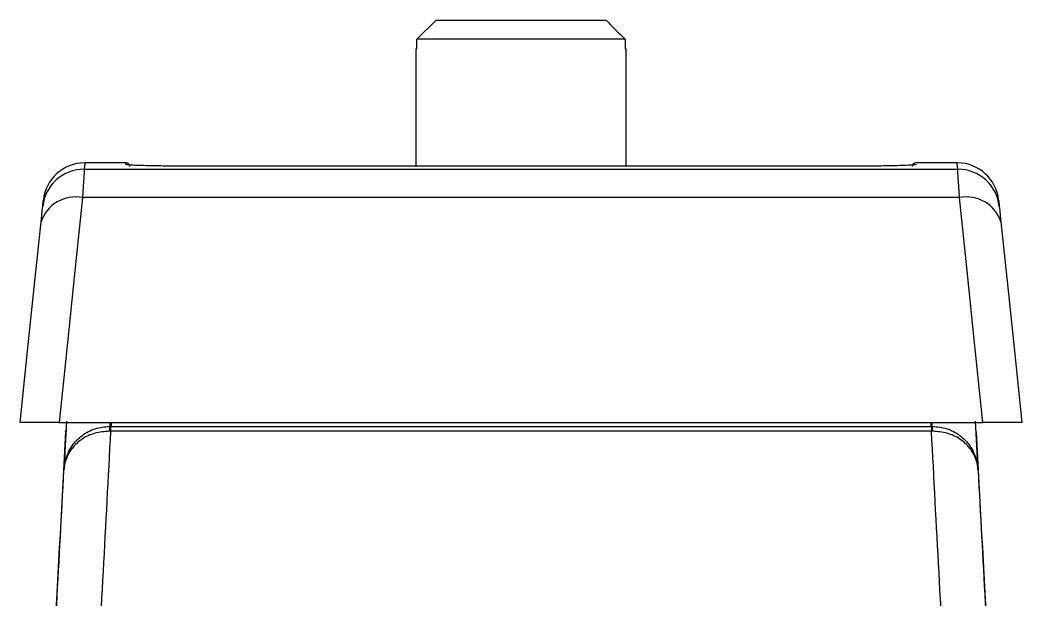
# Model space of a CAD drawing. Extents: x 9.3 to 87.2, y 0.6 to 68.8.
# Drawn here: x 36.796 to 39.418, y 63.461 to 64.978 of the extents above; entities that cross this region are included whole.
import ezdxf

# ---------------------------------------------------------------- set-up
doc = ezdxf.new("R2010")
doc.units = 0
doc.header["$MEASUREMENT"] = 0
doc.layers.add('OBJECT', color=7, linetype='CONTINUOUS')

msp = doc.modelspace()

# ---------------------------------------------------------------- linework, layer by layer
at = {"layer": 'OBJECT'}
for p, q in [((37.8341, 64.9282), (37.8847, 64.9782)), ((37.8847, 64.9782), (38.3284, 64.9782)), ((37.8341, 64.9032), (37.8341, 64.9282)), ((38.379, 64.9282), (37.8341, 64.9282)), ((38.379, 64.9282), (38.379, 64.9032)), ((37.8315, 64.9032), (37.8315, 64.5963)), ((37.8315, 64.9032), (37.8341, 64.9032)), ((38.379, 64.9032), (38.3815, 64.9032)), ((38.3815, 64.5963), (38.3815, 64.9032)), ((36.9634, 64.5881), (39.2497, 64.5881)), ((37.0725, 64.6047), (36.9651, 64.6047)), ((39.0175, 64.5963), (37.1955, 64.5963)), ((39.0175, 64.5963), (37.1955, 64.5963)), ((37.1955, 64.5963), (37.1955, 64.5963)), ((39.0175, 64.5963), (39.0175, 64.5963)), ((39.248, 64.6047), (39.1405, 64.6047)), ((39.254, 64.5136), (36.9591, 64.5136)), ((36.7955, 63.9253), (36.7956, 63.9252)), ((36.8979, 63.9252), (39.3152, 63.9252)), ((36.9121, 63.8151), (36.9177, 63.929)), ((37.034, 63.9252), (37.034, 63.9152)), ((39.179, 63.9252), (39.179, 63.9152)), ((39.2954, 63.929), (39.301, 63.8151)), ((39.4175, 63.9252), (39.4175, 63.9253)), ((37.0323, 63.9025), (37.0292, 63.9025)), ((37.03, 63.9152), (37.0323, 63.9152)), ((37.0323, 63.9152), (37.0323, 63.9025)), ((37.0323, 63.9152), (39.1808, 63.9152)), ((39.1808, 63.9025), (37.0323, 63.9025)), ((39.1808, 63.9152), (39.1831, 63.9152)), ((39.1808, 63.9152), (39.1808, 63.9025)), ((39.1839, 63.9025), (39.1808, 63.9025))]:
    msp.add_line(p, q, dxfattribs=at)
at = {"layer": 'OBJECT', "flags": 128}
for points in [[(36.9634, 64.5881), (36.963, 64.5813), (36.9621, 64.5662), (36.9608, 64.5434), (36.9591, 64.5136)], [(36.9651, 64.6047), (36.9649, 64.6029), (36.9634, 64.5881)], [(37.0726, 64.6005), (37.0725, 64.6043), (37.0725, 64.6047)], [(39.2497, 64.5881), (39.2482, 64.6029), (39.248, 64.6047)], [(39.254, 64.5136), (39.2523, 64.5434), (39.251, 64.5662), (39.2501, 64.5813), (39.2497, 64.5881)], [(36.855, 64.4907), (36.8565, 64.5053), (36.8567, 64.5071)], [(36.9591, 64.5136), (36.9392, 64.3219), (36.9188, 64.1258), (36.8979, 63.9252)], [(39.3152, 63.9252), (39.2943, 64.1258), (39.2739, 64.3219), (39.254, 64.5136)], [(39.3564, 64.5071), (39.3566, 64.5053), (39.3581, 64.4907)], [(36.8507, 64.45), (36.8524, 64.4663), (36.8537, 64.4787), (36.8546, 64.487), (36.855, 64.4907)], [(39.3581, 64.4907), (39.3585, 64.487), (39.3594, 64.4787), (39.3607, 64.4663), (39.3624, 64.45)], [(36.7955, 63.9253), (36.8143, 64.1038), (36.8327, 64.2787), (36.8507, 64.45)], [(39.3624, 64.45), (39.3804, 64.2787), (39.3988, 64.1038), (39.4175, 63.9253)], [(36.9148, 63.901), (36.9152, 63.9038), (36.9161, 63.9064)]]:
    msp.add_lwpolyline(points, dxfattribs=at)
at = {"layer": 'OBJECT'}
for centre, radius, start, end in [((36.9633, 64.4792), 0.1089, 89.9362, 173.959), ((36.9651, 64.4957), 0.109, 90.3967, 174), ((37.0725, 64.5947), 0.01, 1, 90), ((37.0726, 64.5906), 0.00994, 66.6877, 90.0772), ((39.1405, 64.5947), 0.01, 94.03, 179), ((39.248, 64.4957), 0.109, 6, 89.4533), ((39.2498, 64.4792), 0.1089, 6.0409, 90.0639), ((36.9403, 64.4215), 0.094, 78.4595, 162.3309), ((39.2728, 64.4215), 0.094, 17.6694, 101.5402), ((36.9707, 63.924), 0.0608, 351.7495, 1.2008), ((39.2424, 63.924), 0.0608, 178.8017, 188.248), ((37.1012, 63.9046), 0.072, 171.4734, 181.6265), ((39.1118, 63.9046), 0.0721, 358.3794, 8.5207)]:
    msp.add_arc(centre, radius, start, end, dxfattribs=at)
for points, knots in [([(38.3284, 64.9782), (38.3286, 64.978), (38.3455, 64.9614), (38.3624, 64.9447), (38.379, 64.9282)], [0, 0, 0, 0, 0.013757, 1, 1, 1, 1]), ([(37.0795, 64.5994), (37.0781, 64.5995), (37.0729, 64.5999), (37.0727, 64.6003), (37.0726, 64.6005)], [0, 0, 0, 0, 0.269298, 1, 1, 1, 1]), ([(37.0795, 64.5994), (37.0779, 64.5996), (37.076, 64.5998), (37.0761, 64.5998), (37.0761, 64.5998)], [0, 0, 0, 0, 0.783688, 1, 1, 1, 1]), ([(37.1955, 64.5963), (37.1817, 64.5963), (37.1541, 64.5964), (37.1176, 64.5973), (37.0908, 64.5983), (37.0829, 64.5991), (37.0795, 64.5994)], [0, 0, 0, 0, 0.266025, 0.532042, 0.798282, 1, 1, 1, 1]), ([(39.1405, 64.6005), (39.1391, 64.6001), (39.1364, 64.5993), (39.1151, 64.598), (39.0838, 64.5969), (39.0493, 64.5963), (39.0265, 64.5963), (39.0175, 64.5963)], [0, 0, 0, 0, 0.2151315, 0.430265, 0.6453086, 0.8600658, 1, 1, 1, 1]), ([(36.8979, 63.9252), (36.888, 63.9252), (36.8682, 63.9252), (36.8417, 63.9252), (36.8176, 63.9252), (36.7998, 63.9252), (36.797, 63.9252), (36.7956, 63.9252)], [0, 0, 0, 0, 0.164475, 0.328632, 0.500073, 0.752161, 1, 1, 1, 1]), ([(39.4175, 63.9252), (39.4157, 63.9252), (39.4125, 63.9252), (39.392, 63.9252), (39.3648, 63.9252), (39.3377, 63.9252), (39.3207, 63.9252), (39.3152, 63.9252)], [0, 0, 0, 0, 0.284536, 0.52387, 0.715594, 0.908516, 1, 1, 1, 1]), ([(36.9148, 63.901), (36.9052, 63.7223), (36.8876, 63.3941), (36.8651, 63.0472), (36.8548, 62.8892)], [0, 0, 0, 0, 0.544412, 1, 1, 1, 1]), ([(36.9105, 63.8009), (36.9105, 63.801), (36.9105, 63.8015), (36.9106, 63.8029), (36.9108, 63.8059), (36.9115, 63.8134), (36.9154, 63.8343), (36.9289, 63.864), (36.9571, 63.8929), (36.9914, 63.9116), (37.0171, 63.914), (37.03, 63.9152)], [0, 0, 0, 0, 0.002469, 0.009116, 0.022376, 0.055032, 0.137014, 0.383664, 0.593426, 0.796591, 1, 1, 1, 1]), ([(37.0292, 63.9025), (37.0164, 63.9015), (36.9907, 63.8995), (36.9565, 63.8829), (36.9285, 63.8572), (36.9152, 63.8307), (36.9114, 63.8121), (36.9107, 63.8054), (36.9105, 63.8027), (36.9105, 63.8015), (36.9105, 63.801), (36.9105, 63.8009)], [0, 0, 0, 0, 0.203348, 0.406451, 0.616193, 0.862589, 0.944751, 0.977526, 0.990842, 0.997532, 1, 1, 1, 1]), ([(36.9157, 63.9009), (36.9157, 63.9009), (36.9154, 63.9009), (36.9151, 63.9009), (36.9148, 63.901)], [0, 0, 0, 0, 0.198944, 1, 1, 1, 1]), ([(36.9162, 63.9066), (36.9162, 63.9063), (36.9159, 63.9012), (36.9158, 63.9011), (36.9157, 63.9009)], [0, 0, 0, 0, 0.072199, 1, 1, 1, 1]), ([(36.9162, 63.9066), (36.9162, 63.9065), (36.9161, 63.9053), (36.9161, 63.905), (36.9161, 63.9048)], [0, 0, 0, 0, 0.0792978, 1, 1, 1, 1]), ([(37.0323, 63.9025), (37.026, 63.7811), (37.0133, 63.5384), (36.9913, 63.1599), (36.9668, 62.7719), (36.9484, 62.505), (36.9391, 62.3716)], [0, 0, 0, 0, 0.2490046, 0.498009, 0.7490044, 1, 1, 1, 1]), ([(39.2739, 62.3716), (39.2648, 62.504), (39.2465, 62.7688), (39.2221, 63.1558), (39.1999, 63.5355), (39.1872, 63.7802), (39.1808, 63.9025)], [0, 0, 0, 0, 0.249005, 0.49801, 0.749005, 1, 1, 1, 1]), ([(39.1831, 63.9152), (39.196, 63.914), (39.2217, 63.9116), (39.256, 63.8929), (39.2842, 63.864), (39.2977, 63.8343), (39.3016, 63.8134), (39.3023, 63.8059), (39.3025, 63.8029), (39.3026, 63.8015), (39.3026, 63.801), (39.3026, 63.8009)], [0, 0, 0, 0, 0.203409, 0.406574, 0.616336, 0.862986, 0.944968, 0.977624, 0.990884, 0.997531, 1, 1, 1, 1]), ([(39.3026, 63.8009), (39.3026, 63.801), (39.3026, 63.8015), (39.3025, 63.8027), (39.3024, 63.8054), (39.3016, 63.8121), (39.2979, 63.8307), (39.2846, 63.8572), (39.2566, 63.8829), (39.2224, 63.8995), (39.1967, 63.9015), (39.1839, 63.9025)], [0, 0, 0, 0, 0.002468, 0.009158, 0.022474, 0.055249, 0.137411, 0.383807, 0.593551, 0.796653, 1, 1, 1, 1]), ([(39.2983, 63.901), (39.2982, 63.901), (39.2979, 63.9009), (39.2976, 63.9009), (39.2974, 63.9009)], [0, 0, 0, 0, 0.1989441, 1, 1, 1, 1]), ([(39.3583, 62.8896), (39.348, 63.0475), (39.3255, 63.3942), (39.3079, 63.7223), (39.2983, 63.901)], [0, 0, 0, 0, 0.455391, 1, 1, 1, 1]), ([(36.8221, 62.3661), (36.8307, 62.4885), (36.8477, 62.7337), (36.8707, 63.0949), (36.892, 63.4524), (36.9043, 63.6846), (36.9105, 63.8009)], [0, 0, 0, 0, 0.246209, 0.492852, 0.746189, 1, 1, 1, 1]), ([(39.3026, 63.8009), (39.3087, 63.6857), (39.321, 63.4552), (39.3421, 63.099), (39.3652, 62.7367), (39.3823, 62.4897), (39.391, 62.3661)], [0, 0, 0, 0, 0.2514676, 0.5033984, 0.7514772, 1, 1, 1, 1])]:
    msp.add_open_spline(points, degree=3, knots=knots, dxfattribs=at)

doc.saveas('drawing.dxf')
